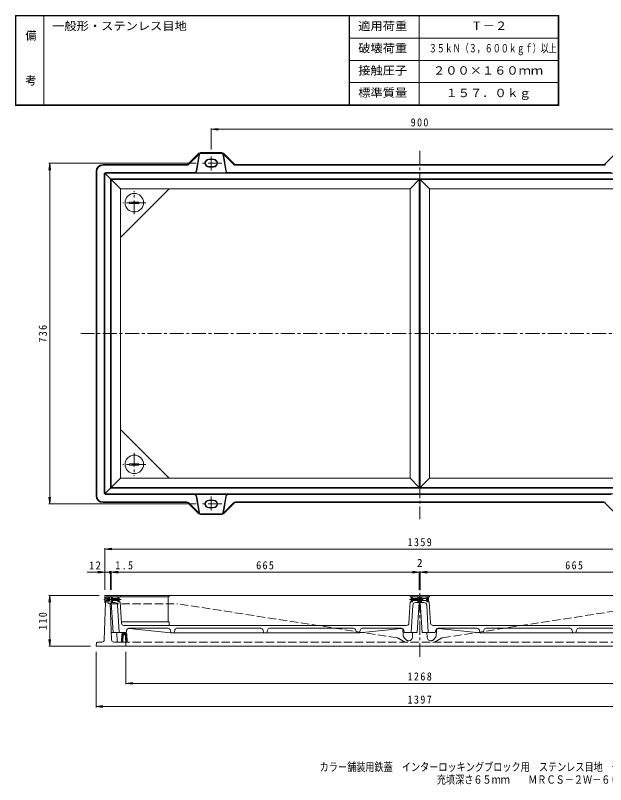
# Model space of a CAD drawing. Units: millimetres at full size, sheet at 1:6; details may follow other scales. Extents: x -1152 to 1102, y -823 to 838.
# Drawn here: x -1152 to 122, y -823 to 838 of the extents above; entities that cross this region are included whole.
import ezdxf
from ezdxf.enums import TextEntityAlignment as Align

# ---------------------------------------------------------------- set-up
doc = ezdxf.new("R2010")
doc.units = ezdxf.units.MM
doc.header["$LTSCALE"] = 6
doc.header["$PDMODE"] = 32
doc.header["$PDSIZE"] = 4.8
doc.linetypes.add('CHAIN1', pattern=[8, 5, -1, 1, -1])
doc.linetypes.add('DASHED3', pattern=[4, 3, -1])
for name, color, linetype, lineweight in [('0-0_通り芯', 3, 'Continuous', 9), ('0-1_躯体', 2, 'Continuous', 9), ('0-4_その他', 7, 'Continuous', 9), ('0-5_寸法', 7, 'Continuous', 9), ('F-4_F-4ﾚｲﾔ', 7, 'Continuous', 9)]:
    doc.layers.add(name, color=color, linetype=linetype, lineweight=lineweight)
doc.layers.add('F-0_F-0ﾚｲﾔ', color=2, linetype='Continuous')
doc.styles.add('ＭＳ ゴシック', font='')
doc.styles.get('ＭＳ ゴシック').set_extended_font_data('MS Gothic')

msp = doc.modelspace()

# ---------------------------------------------------------------- linework, layer by layer
at = {"layer": '0-0_通り芯', "linetype": 'CHAIN1'}
for p, q in [((-279.409, 546), (-279.409, -249.3)), ((-895.41, 408.627), (-895.41, 458.627)), ((-870.409, 433.627), (-920.41, 433.627)), ((458.992, 151.127), (-1013.475, 151.127)), ((-895.41, -106.373), (-895.41, -156.373)), ((-870.409, -131.373), (-920.41, -131.373)), ((-279.409, -547.171), (-279.409, -388.436)), ((-924.007, -423.228), (-961.144, -423.228)), ((-301.811, -423.228), (-257.008, -423.228))]:
    msp.add_line(p, q, dxfattribs=at)
at = {"layer": '0-0_通り芯'}
for p, q in [((-945.41, 483.627), (-945.41, -181.373)), ((-925.409, 463.627), (-945.41, 483.627)), ((-280.41, 483.627), (-945.41, 483.627)), ((-300.409, 463.627), (-280.41, 483.627)), ((-280.41, 483.627), (-280.41, -181.373)), ((-278.409, 483.627), (386.59, 483.627)), ((-278.409, 483.627), (-278.409, -181.373)), ((-258.409, 463.627), (-278.409, 483.627)), ((-820.41, 463.627), (-925.409, 358.627)), ((-300.409, 463.627), (-925.409, 463.627)), ((-258.409, 463.627), (366.59, 463.627)), ((-905.409, 432.127), (-905.409, 435.127)), ((-885.41, 435.127), (-905.409, 435.127)), ((-885.41, 432.127), (-905.409, 432.127)), ((-885.41, 432.127), (-885.41, 435.127)), ((-820.41, -161.373), (-925.409, -56.373)), ((-885.41, -132.873), (-905.409, -132.873)), ((-885.41, -129.873), (-885.41, -132.873)), ((-300.409, -161.373), (-925.409, -161.373)), ((-258.409, -161.373), (366.59, -161.373)), ((-280.41, -181.373), (-945.41, -181.373)), ((-278.409, -181.373), (386.59, -181.373)), ((-280.41, -414.228), (-945.41, -414.228)), ((-945.41, -414.228), (-945.41, -429.228)), ((-925.409, -414.228), (-925.409, -417.228)), ((-820.41, -417.228), (-820.41, -414.228)), ((-300.409, -414.228), (-300.409, -417.228)), ((-280.41, -414.228), (-280.41, -429.228)), ((-278.409, -414.228), (386.59, -414.228)), ((-278.409, -414.228), (-278.409, -429.228)), ((-258.409, -414.228), (-258.409, -417.228)), ((-945.41, -418.228), (-942.41, -421.228)), ((-945.41, -428.228), (-942.41, -425.229)), ((-942.41, -429.228), (-945.41, -429.228)), ((-940.909, -494.228), (-945.41, -429.728)), ((-937.346, -429.728), (-945.41, -429.728)), ((-942.41, -429.728), (-942.41, -417.228)), ((-820.41, -417.228), (-942.41, -417.228)), ((-927.709, -421.228), (-942.41, -421.228)), ((-927.709, -425.229), (-942.41, -425.229)), ((-930.91, -417.228), (-930.91, -428.228)), ((-927.709, -419.728), (-930.91, -419.728)), ((-927.709, -426.728), (-930.91, -426.728)), ((-927.709, -426.728), (-927.709, -419.728)), ((-822.409, -471.228), (-822.409, -417.228)), ((-300.409, -417.228), (-283.409, -417.228)), ((-298.109, -419.728), (-294.91, -419.728)), ((-298.109, -426.728), (-298.109, -419.728)), ((-298.109, -421.228), (-283.409, -421.228)), ((-298.109, -425.229), (-283.409, -425.229)), ((-298.109, -426.728), (-294.91, -426.728)), ((-294.91, -417.228), (-294.91, -428.228)), ((-288.472, -429.728), (-280.41, -429.728)), ((-284.91, -494.228), (-280.41, -429.728)), ((-283.409, -429.728), (-283.409, -417.228)), ((-280.41, -418.228), (-283.409, -421.228)), ((-280.41, -428.228), (-283.409, -425.229)), ((-283.409, -429.228), (-280.41, -429.228)), ((-278.409, -418.228), (-275.409, -421.228)), ((-278.409, -428.228), (-275.409, -425.229)), ((-275.409, -429.228), (-278.409, -429.228)), ((-273.91, -494.228), (-278.409, -429.728)), ((-270.347, -429.728), (-278.409, -429.728)), ((-275.409, -429.728), (-275.409, -417.228)), ((-258.409, -417.228), (-275.409, -417.228)), ((-260.709, -421.228), (-275.409, -421.228)), ((-260.709, -425.229), (-275.409, -425.229)), ((-263.91, -417.228), (-263.91, -428.228)), ((-260.709, -419.728), (-263.91, -419.728)), ((-260.709, -426.728), (-263.91, -426.728)), ((-260.709, -426.728), (-260.709, -419.728)), ((-931.357, -435.377), (-927.91, -494.228)), ((-294.462, -435.377), (-297.91, -494.228)), ((-264.357, -435.377), (-260.91, -494.228)), ((-820.41, -471.228), (-923.246, -471.228)), ((-918.062, -479.228), (-307.757, -479.228)), ((-820.41, -479.228), (-820.41, -471.228)), ((359.243, -479.228), (-251.062, -479.228)), ((-912.909, -494.228), (-940.909, -494.228)), ((-911.78, -489.144), (-912.909, -494.228)), ((-906.899, -485.228), (-822.509, -485.228)), ((-906.471, -485.698), (-816.41, -495.228)), ((-817.606, -489.248), (-816.41, -495.228)), ((-409.409, -495.228), (-816.41, -495.228)), ((-808.213, -489.248), (-809.41, -495.228)), ((-803.311, -485.228), (-622.509, -485.228)), ((-617.605, -489.248), (-616.409, -495.228)), ((-608.213, -489.248), (-609.409, -495.228)), ((-422.509, -485.228), (-603.311, -485.228)), ((-417.605, -489.248), (-416.409, -495.228)), ((-319.348, -485.698), (-409.409, -495.228)), ((-408.213, -489.248), (-409.409, -495.228)), ((-318.92, -485.228), (-403.31, -485.228)), ((-315.162, -500.212), (-316.086, -486.485)), ((-314.04, -489.144), (-312.909, -494.228)), ((-312.909, -494.228), (-284.91, -494.228)), ((-294.79, -494.228), (-295.336, -504.647)), ((-245.91, -494.228), (-273.91, -494.228)), ((-264.029, -494.228), (-263.483, -504.647)), ((-244.78, -489.144), (-245.91, -494.228)), ((-243.657, -500.212), (-242.733, -486.485)), ((-239.899, -485.228), (-155.508, -485.228)), ((-239.471, -485.698), (-149.41, -495.228)), ((-150.606, -489.248), (-149.41, -495.228)), ((-149.41, -495.228), (257.591, -495.228)), ((-141.214, -489.248), (-142.41, -495.228)), ((-136.311, -485.228), (44.491, -485.228)), ((49.394, -489.248), (50.591, -495.228)), ((58.786, -489.248), (57.59, -495.228)), ((244.491, -485.228), (63.689, -485.228))]:
    msp.add_line(p, q, dxfattribs=at)
at = {"layer": '0-0_通り芯', "linetype": 'DASHED3'}
for p, q in [((-312.255, -506.611), (-308.981, -509.885)), ((-246.564, -506.611), (-249.837, -509.885))]:
    msp.add_line(p, q, dxfattribs=at)
at = {"layer": '0-0_通り芯'}
for points in [[(-925.409, 463.627), (-925.409, -161.373), (-945.41, -181.373)], [(-300.409, 463.627), (-300.409, -161.373), (-280.41, -181.373)], [(-258.409, 463.627), (-258.409, -161.373), (-278.409, -181.373)], [(-885.41, -129.873), (-905.409, -129.873), (-905.409, -132.873)], [(-923.054, -474.521), (-925.765, -428.228), (-930.91, -428.228)], [(-302.765, -474.521), (-300.054, -428.228), (-294.91, -428.228)], [(-256.053, -474.521), (-258.765, -428.228), (-263.91, -428.228)]]:
    msp.add_lwpolyline(points, dxfattribs=at)
msp.add_circle((-895.41, -131.373), 20, dxfattribs=at)
for centre, radius, start, end in [((-895.41, 433.627), 20, 181.40329, 180), ((-937.346, -435.728), 6, 3.35223, 90), ((-288.472, -435.728), 6, 90, 176.64777), ((-270.347, -435.728), 6, 3.35223, 90), ((-918.062, -474.229), 5, 183.35229, 270), ((-307.757, -474.229), 5, 270, 356.64771), ((-251.062, -474.229), 5, 183.35229, 270), ((-906.997, -490.67), 5, 83.95952, 167.47108), ((-906.899, -490.228), 5, 90, 167.47102), ((-822.509, -490.228), 5, 11.30992, 90), ((-803.311, -490.228), 5, 90, 168.69008), ((-622.509, -490.228), 5, 11.30992, 90), ((-603.311, -490.228), 5, 90, 168.69008), ((-422.509, -490.228), 5, 11.30992, 90), ((-403.31, -490.228), 5, 90, 168.69008), ((-318.822, -490.67), 5, 12.52892, 96.04048), ((-318.92, -490.228), 5, 12.52898, 90), ((-239.997, -490.67), 5, 83.95952, 167.47108), ((-239.899, -490.228), 5, 90, 167.47102), ((-155.508, -490.228), 5, 11.30992, 90), ((-136.311, -490.228), 5, 90, 168.69008), ((44.491, -490.228), 5, 11.30992, 90), ((63.689, -490.228), 5, 90, 168.69008), ((-305.184, -499.54), 10, 183.85355, 191.00201), ((-303.325, -504.228), 8, 271.67351, 357.00002), ((-255.494, -504.228), 8, 182.99998, 268.32649), ((-253.635, -499.54), 10, 348.99799, 356.14645)]:
    msp.add_arc(centre, radius, start, end, dxfattribs=at)
at = {"layer": '0-0_通り芯', "linetype": 'DASHED3'}
for centre, radius, start, end in [((-305.184, -499.54), 10, 191.00201, 225.00005), ((-303.325, -504.228), 8, 225.00003, 271.67351), ((-255.494, -504.228), 8, 268.32649, 314.99997), ((-253.635, -499.54), 10, 314.99995, 348.99799)]:
    msp.add_arc(centre, radius, start, end, dxfattribs=at)
at = {"layer": '0-1_躯体'}
for p, q in [((-757.339, 539.198), (-778.945, 517.592)), ((-778.324, 516.091), (-755.629, 538.786)), ((-761.697, 502.796), (-755.629, 538.786)), ((-754.67, 538.46), (-760.711, 502.629)), ((-752.698, 540.127), (-706.121, 540.127)), ((-750.268, 542.127), (-708.552, 542.127)), ((-704.148, 538.46), (-698.109, 502.629)), ((-680.495, 516.091), (-703.19, 538.786)), ((-697.122, 502.796), (-703.19, 538.786)), ((-701.48, 539.198), (-679.874, 517.592)), ((142.662, 539.198), (121.055, 517.592)), ((-962.91, 516.127), (-782.481, 516.127)), ((-724.41, 527.627), (-734.409, 527.627)), ((-724.41, 526.627), (-734.409, 526.627)), ((-676.338, 516.127), (117.52, 516.127)), ((-977.909, 501.127), (-977.909, -198.873)), ((-976.41, 501.127), (-976.41, -198.873)), ((-781.859, 514.627), (-962.91, 514.627)), ((-956.409, 498.627), (-766.627, 498.627)), ((-763.536, 498.484), (-695.283, 498.484)), ((-724.41, 511.627), (-734.409, 511.627)), ((-724.41, 510.627), (-734.409, 510.627)), ((-692.192, 498.627), (133.373, 498.627)), ((-676.96, 514.627), (118.14, 514.627)), ((-960.409, -192.373), (-960.409, 494.627)), ((-958.909, 497.127), (400.09, 497.127)), ((-958.909, 497.127), (-958.909, -194.873)), ((-946.909, 485.127), (-958.909, 497.127)), ((-946.909, 485.127), (388.091, 485.127)), ((-946.909, 485.127), (-946.909, -182.873)), ((-946.909, -182.873), (-958.909, -194.873)), ((-958.909, -194.873), (400.09, -194.873)), ((-956.409, -196.373), (-766.627, -196.373)), ((-946.909, -182.873), (388.091, -182.873)), ((-763.536, -196.23), (-695.283, -196.23)), ((-692.192, -196.373), (133.373, -196.373)), ((-781.859, -212.373), (-962.91, -212.373)), ((-962.91, -213.873), (-782.481, -213.873)), ((-757.339, -236.944), (-778.945, -215.338)), ((-778.324, -213.837), (-755.629, -236.532)), ((-761.697, -200.542), (-755.629, -236.532)), ((-754.67, -236.206), (-760.711, -200.375)), ((-724.41, -208.373), (-734.409, -208.373)), ((-724.41, -209.373), (-734.409, -209.373)), ((-704.148, -236.206), (-698.108, -200.375)), ((-697.122, -200.542), (-703.19, -236.532)), ((-680.495, -213.837), (-703.19, -236.532)), ((-701.48, -236.944), (-679.873, -215.338)), ((-676.96, -212.373), (118.14, -212.373)), ((-676.338, -213.873), (117.52, -213.873)), ((142.662, -236.944), (121.055, -215.338)), ((-724.41, -224.373), (-734.409, -224.373)), ((-724.41, -225.373), (-734.409, -225.373)), ((-752.698, -237.873), (-706.121, -237.873)), ((-750.268, -239.873), (-708.552, -239.873)), ((-946.909, -414.228), (-958.91, -414.228)), ((-960.237, -510.407), (-957.356, -429.728)), ((-955.91, -421.228), (-958.91, -418.228)), ((-955.91, -425.229), (-958.91, -428.228)), ((-955.91, -429.728), (-957.356, -429.728)), ((-955.91, -417.228), (-955.91, -429.728)), ((-949.209, -421.228), (-955.91, -421.228)), ((-949.209, -425.229), (-955.91, -425.229)), ((-952.41, -417.228), (-952.41, -431.228)), ((-949.209, -419.728), (-952.41, -419.728)), ((-949.209, -426.728), (-952.41, -426.728)), ((-949.209, -426.728), (-949.209, -419.728)), ((-934.599, -494.228), (-945.159, -494.228)), ((-933.1, -495.674), (-932.505, -512.335)), ((-922.337, -497.979), (-923.353, -514.226)), ((-917.311, -496.225), (-922.556, -501.471)), ((-920.139, -496.225), (-922.367, -498.454)), ((-913.216, -496.225), (-920.579, -496.225)), ((-918.141, -494.228), (-919.296, -495.383)), ((-918.345, -494.228), (-915.451, -494.228)), ((-915.451, -495.228), (-918.345, -495.228)), ((-914.482, -496.225), (-917.484, -499.227)), ((-915.315, -494.231), (-916.313, -495.228)), ((-911.871, -496.443), (-914.654, -499.226)), ((-913.187, -494.93), (-913.91, -495.654)), ((-911.454, -498.069), (-910.808, -514.226)), ((-921.519, -514.226), (-923.353, -514.226)), ((-920.103, -510.333), (-923.31, -513.539)), ((-919.915, -507.315), (-923.121, -510.522)), ((-919.726, -504.299), (-922.933, -507.505)), ((-919.538, -501.282), (-922.744, -504.488)), ((-920.234, -512.415), (-919.409, -499.228)), ((-919.409, -499.228), (-920.175, -511.478)), ((-919.409, -499.228), (-914.41, -499.226)), ((-913.81, -514.226), (-914.41, -499.226)), ((-911.423, -498.824), (-914.317, -501.718)), ((-911.314, -501.543), (-914.195, -504.423)), ((-911.206, -504.263), (-914.072, -507.129)), ((-911.097, -506.983), (-913.948, -509.834)), ((-910.988, -509.702), (-913.825, -512.54)), ((-910.808, -514.226), (-913.81, -514.226)), ((-910.88, -512.422), (-912.683, -514.226)), ((-976.688, -516.899), (-977.909, -524.228)), ((419.091, -524.228), (-977.909, -524.228)), ((-974.715, -515.229), (-965.234, -515.229)), ((-939.585, -515.229), (-923.228, -515.229))]:
    msp.add_line(p, q, dxfattribs=at)
at = {"layer": '0-1_躯体', "linetype": 'CHAIN1'}
for p, q in [((-729.409, 503.211), (-729.409, 536.546)), ((-706.151, 519.127), (-749.837, 519.127)), ((-729.409, -200.957), (-729.409, -234.291)), ((-706.151, -216.873), (-749.837, -216.873))]:
    msp.add_line(p, q, dxfattribs=at)
at = {"layer": '0-1_躯体', "linetype": 'DASHED3'}
for p, q in [((-947.374, -432.228), (-802.409, -432.228)), ((-328.342, -505.928), (-802.409, -432.228)), ((-230.477, -505.928), (243.59, -432.228)), ((-324.733, -507.234), (-311.41, -515.229)), ((-234.086, -507.234), (-247.409, -515.229)), ((-923.228, -515.229), (364.409, -515.229))]:
    msp.add_line(p, q, dxfattribs=at)
at = {"layer": '0-1_躯体'}
for points in [[(-955.91, -429.228), (-958.91, -429.228), (-958.91, -414.228)], [(-946.909, -414.228), (-946.909, -417.228), (-955.91, -417.228)], [(-944.582, -510.407), (-947.409, -431.228), (-952.41, -431.228)], [(-913.41, -524.228), (-914.41, -499.228), (-919.409, -499.228)]]:
    msp.add_lwpolyline(points, dxfattribs=at)
for centre, radius, start, end in [((-750.268, 532.127), 10, 90, 134.9998), ((-752.698, 538.127), 2, 90, 170.4314), ((-708.552, 532.127), 10, 45.0002, 90), ((-706.121, 538.127), 2, 9.5686, 90), ((-962.91, 501.127), 15, 90, 180), ((-782.481, 521.127), 5, 270, 315), ((-781.859, 519.627), 5, 270, 315), ((-734.409, 519.127), 8.5, 90, 270), ((-734.409, 519.127), 7.5, 90, 270), ((-724.41, 519.127), 8.5, 270, 90), ((-724.41, 519.127), 7.5, 270, 90), ((-676.96, 519.627), 5, 225, 270), ((-676.338, 521.127), 5, 225, 270), ((117.52, 521.127), 5, 270, 315), ((118.14, 519.627), 5, 270, 315), ((-962.91, 501.127), 13.5, 90, 180), ((-956.409, 494.627), 4, 90, 180), ((-766.627, 503.627), 5, 270, 350.43074), ((-766.627, 503.627), 6, 301.00217, 350.43074), ((-692.192, 503.627), 6, 189.56926, 238.99783), ((-692.192, 503.627), 5, 189.56926, 270), ((-962.91, -198.873), 15, 180, 270), ((-962.91, -198.873), 13.5, 180, 270), ((-956.409, -192.373), 4, 180, 270), ((-766.627, -201.373), 5, 9.56926, 90), ((-766.627, -201.373), 6, 9.56926, 58.99783), ((-692.192, -201.373), 6, 121.00217, 170.43074), ((-692.192, -201.373), 5, 90, 170.43074), ((-782.481, -218.873), 5, 45, 90), ((-781.859, -217.373), 5, 45, 90), ((-734.409, -216.873), 8.5, 90, 270), ((-734.409, -216.873), 7.5, 90, 270), ((-724.41, -216.873), 8.5, 270, 90), ((-724.41, -216.873), 7.5, 270, 90), ((-676.96, -217.373), 5, 90, 135), ((-676.338, -218.873), 5, 90, 135), ((117.52, -218.873), 5, 45, 90), ((118.14, -217.373), 5, 45, 90), ((-750.268, -229.873), 10, 225.0002, 270), ((-752.698, -235.873), 2, 189.5686, 270), ((-708.552, -229.873), 10, 270, 314.9998), ((-706.121, -235.873), 2, 270, 350.4314), ((-934.599, -495.728), 1.5, 2.04622, 90), ((-918.345, -498.228), 4, 90, 176.42322), ((-918.345, -498.228), 3, 90, 138.12277), ((-915.451, -498.228), 4, 2.29077, 90), ((-915.451, -498.228), 3, 41.87723, 90), ((-965.234, -510.228), 5, 270, 357.95464), ((-939.585, -510.228), 5, 182.04536, 270), ((-929.507, -512.228), 3, 182.04552, 270), ((-923.228, -512.228), 3, 270, 356.42358), ((-974.715, -517.228), 2, 90, 170.53786)]:
    msp.add_arc(centre, radius, start, end, dxfattribs=at)
at = {"layer": '0-1_躯体', "linetype": 'DASHED3'}
for centre, start, end in [((-329.878, -515.809), 59.03621, 81.16339), ((-228.941, -515.809), 98.83661, 120.96379)]:
    msp.add_arc(centre, 10, start, end, dxfattribs=at)
at = {"layer": '0-4_その他'}
for p, q in [((-729.409, 592.127), (-714.538, 594.085)), ((-729.409, 593.927), (-729.409, 548.546)), ((-729.409, 592.127), (170.591, 592.127)), ((-729.409, 592.127), (-714.538, 590.169)), ((-1077.91, 519.127), (-1079.867, 504.255)), ((-1079.71, 519.127), (-761.837, 519.127)), ((-1077.91, -216.873), (-1077.91, 519.127)), ((-1077.91, 519.127), (-1075.952, 504.255)), ((-1077.91, -216.873), (-1079.867, -202.001)), ((-1077.91, -216.873), (-1075.952, -202.001)), ((-1079.71, -216.873), (-761.837, -216.873)), ((-958.91, -314.228), (-944.038, -312.27)), ((-958.91, -312.428), (-958.91, -402.228)), ((-958.91, -314.228), (400.09, -314.228)), ((-958.91, -314.228), (-944.038, -316.186)), ((-996.761, -364.228), (-946.909, -364.228)), ((-958.91, -364.228), (-973.781, -362.27)), ((-958.91, -364.228), (-973.781, -366.186)), ((-946.909, -362.428), (-946.909, -402.228)), ((-946.909, -364.228), (-945.41, -364.228)), ((-945.41, -364.228), (-930.538, -362.27)), ((-945.41, -362.428), (-945.41, -402.228)), ((-945.41, -364.228), (-280.41, -364.228)), ((-945.41, -364.228), (-930.538, -366.186)), ((-280.41, -364.228), (-295.281, -362.27)), ((-280.41, -364.228), (-295.281, -366.186)), ((-280.41, -362.428), (-280.41, -402.228)), ((-280.41, -364.228), (-278.409, -364.228)), ((-278.409, -364.228), (-263.538, -362.27)), ((-278.409, -362.428), (-278.409, -402.228)), ((-278.409, -364.228), (386.59, -364.228)), ((-278.409, -364.228), (-263.538, -366.186)), ((-1077.91, -414.228), (-1079.867, -429.1)), ((-1079.71, -414.228), (-970.91, -414.228)), ((-1077.91, -524.228), (-1077.91, -414.228)), ((-1077.91, -414.228), (-1075.952, -429.1)), ((-1077.91, -524.228), (-1079.867, -509.357)), ((-1077.91, -524.228), (-1075.952, -509.357)), ((-1079.71, -524.228), (-989.909, -524.228)), ((-977.909, -656.028), (-977.909, -536.228)), ((-913.41, -606.028), (-913.41, -536.228)), ((-913.41, -604.228), (-898.538, -602.27)), ((-913.41, -604.228), (354.591, -604.228)), ((-913.41, -604.228), (-898.538, -606.186)), ((-977.909, -654.228), (-963.038, -652.27)), ((-977.909, -654.228), (419.091, -654.228)), ((-977.909, -654.228), (-963.038, -656.186))]:
    msp.add_line(p, q, dxfattribs=at)
at = {"layer": '0-4_その他', "color": 3}
msp.add_lwpolyline([(-1152, 643.735), (-1152, 838.135), (20.4, 838.135)], dxfattribs=at)
at = {"layer": '0-5_寸法'}
msp.add_point((-946.909, -364.228), dxfattribs=at)
at = {"layer": 'F-4_F-4ﾚｲﾔ'}
for p, q in [((-1150.8, 836.935), (19.2, 836.935)), ((-1150.8, 644.935), (-1150.8, 836.935)), ((-1090.8, 644.935), (-1090.8, 836.935)), ((-432, 836.935), (-432, 644.935)), ((-430.8, 836.935), (-430.8, 644.935)), ((-280.8, 836.935), (-280.8, 644.935)), ((19.2, 836.935), (19.2, 644.935)), ((20.4, 838.135), (20.4, 643.735)), ((-430.8, 788.935), (19.2, 788.935)), ((-430.8, 740.935), (19.2, 740.935)), ((-430.8, 692.935), (19.2, 692.935)), ((20.4, 643.735), (-1152, 643.735)), ((19.2, 644.935), (-1150.8, 644.935))]:
    msp.add_line(p, q, dxfattribs=at)

# ---------------------------------------------------------------- texts
at = {"layer": '0-4_その他', "color": 2, "style": 'ＭＳ ゴシック', "width": 1.1}
for s, p in [('適用荷重', (-412.2, 800.935)), ('Ｔ－２', (-169.8, 801.535)), ('破壊荷重', (-412.2, 752.935)), ('接触圧子', (-412.2, 704.935)), ('２００×１６０ｍｍ', (-250.8, 704.935)), ('標準質量', (-412.2, 656.935)), ('１５７．０ｋｇ', (-223.8, 656.335))]:
    msp.add_text(s, height=17.6, dxfattribs=at).set_placement(p, align=Align.BOTTOM_LEFT)
at = {"layer": '0-4_その他', "color": 2, "style": 'ＭＳ ゴシック'}
for s, p in [('備', (-1130.4, 780.535)), ('考', (-1130.4, 683.335)), ('2', (-285.41, -358.228))]:
    msp.add_text(s, height=17.6, dxfattribs=at).set_placement(p, align=Align.BOTTOM_LEFT)
at = {"layer": '0-4_その他', "color": 6, "style": 'ＭＳ ゴシック', "width": 0.7}
msp.add_text('３５ｋＮ（３，６００ｋｇｆ）以上', height=17.6, dxfattribs=at).set_placement((-259.8, 752.935), align=Align.BOTTOM_LEFT)
at = {"layer": '0-4_その他', "color": 2, "char_height": 17.6, "attachment_point": 7, "style": 'ＭＳ ゴシック'}
for s, insert in [('\\T1.27;\\W0.9;900', (-298.909, 598.127)), ('\\T1.28;\\W0.9;1359', (-305.66, -308.228)), ('\\T1.27;\\W0.95;12', (-993.363, -358.228)), ('\\T1.27;\\W0.9;1.5', (-936.393, -358.228)), ('\\T1.27;\\W0.9;665', (-632.41, -358.228)), ('\\T1.27;\\W0.9;665', (34.59, -358.228)), ('\\T1.28;\\W0.9;1268', (-305.66, -598.228)), ('\\T1.28;\\W0.9;1397', (-305.659, -648.228))]:
    msp.add_mtext(s, dxfattribs=dict(at, insert=insert))
at = {"layer": '0-4_その他', "color": 2, "char_height": 17.6, "attachment_point": 7, "rotation": 90, "style": 'ＭＳ ゴシック'}
for s, insert in [('\\T1.27;\\W0.9;736', (-1083.91, 131.627)), ('\\T1.27;\\W0.9;110', (-1083.91, -488.728))]:
    msp.add_mtext(s, dxfattribs=dict(at, insert=insert))
at = {"layer": 'F-0_F-0ﾚｲﾔ', "style": 'ＭＳ ゴシック', "width": 0.8}
for s, p in [('カラー舗装用鉄蓋\u3000インターロッキングブロック用\u3000ステンレス目地\u3000一般形', (-495.432, -798.875)), ('充填深さ６５ｍｍ\u3000\u3000ＭＲＣＳ－２Ｗ－６００×１２００', (-242.552, -826.149))]:
    msp.add_text(s, height=17.6, dxfattribs=at).set_placement(p, align=Align.BOTTOM_LEFT)
at = {"layer": 'F-4_F-4ﾚｲﾔ', "color": 2, "style": 'ＭＳ ゴシック', "width": 1.1}
msp.add_text('一般形・ステンレス目地', height=17.6, dxfattribs=at).set_placement((-1072.596, 800.935), align=Align.BOTTOM_LEFT)

doc.saveas('drawing.dxf')
